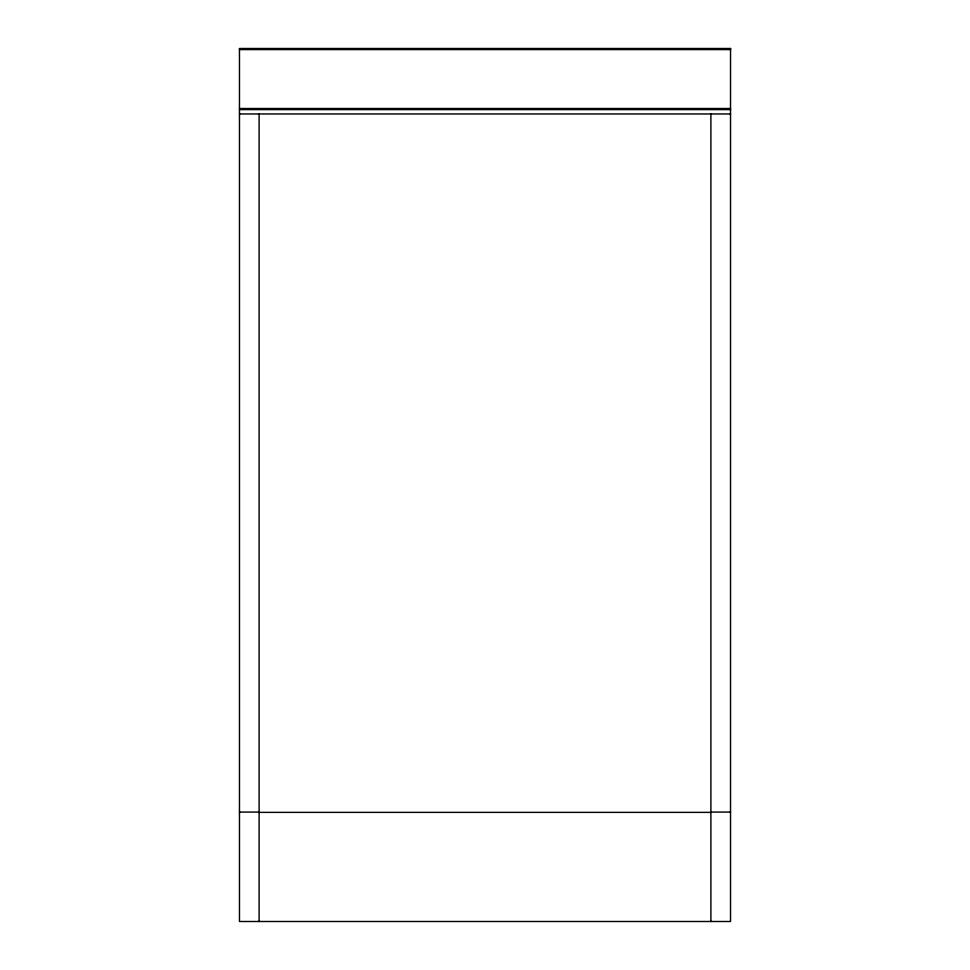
<?xml version="1.0" encoding="UTF-8"?>
<svg xmlns="http://www.w3.org/2000/svg" width="970" height="970" viewBox="0 0 970 970"><rect width="100%" height="100%" fill="white"/><g stroke="black" fill="none" stroke-linecap="round" stroke-linejoin="round"><path stroke-width="1.45" d="M239.469 48.9L730.531 48.9M239.469 49.591L730.531 49.591M239.469 108.519L730.531 108.519M239.469 109.61L730.531 109.61M239.469 113.975L730.531 113.975M239.469 812.084L259.111 812.084M710.889 812.084L730.531 812.084M259.111 812.375L710.889 812.375M710.889 113.672L710.889 921.5M259.111 113.672L259.111 921.5M730.531 48.5L239.469 48.5L239.469 921.5L730.531 921.5L730.531 48.5"/></g></svg>
